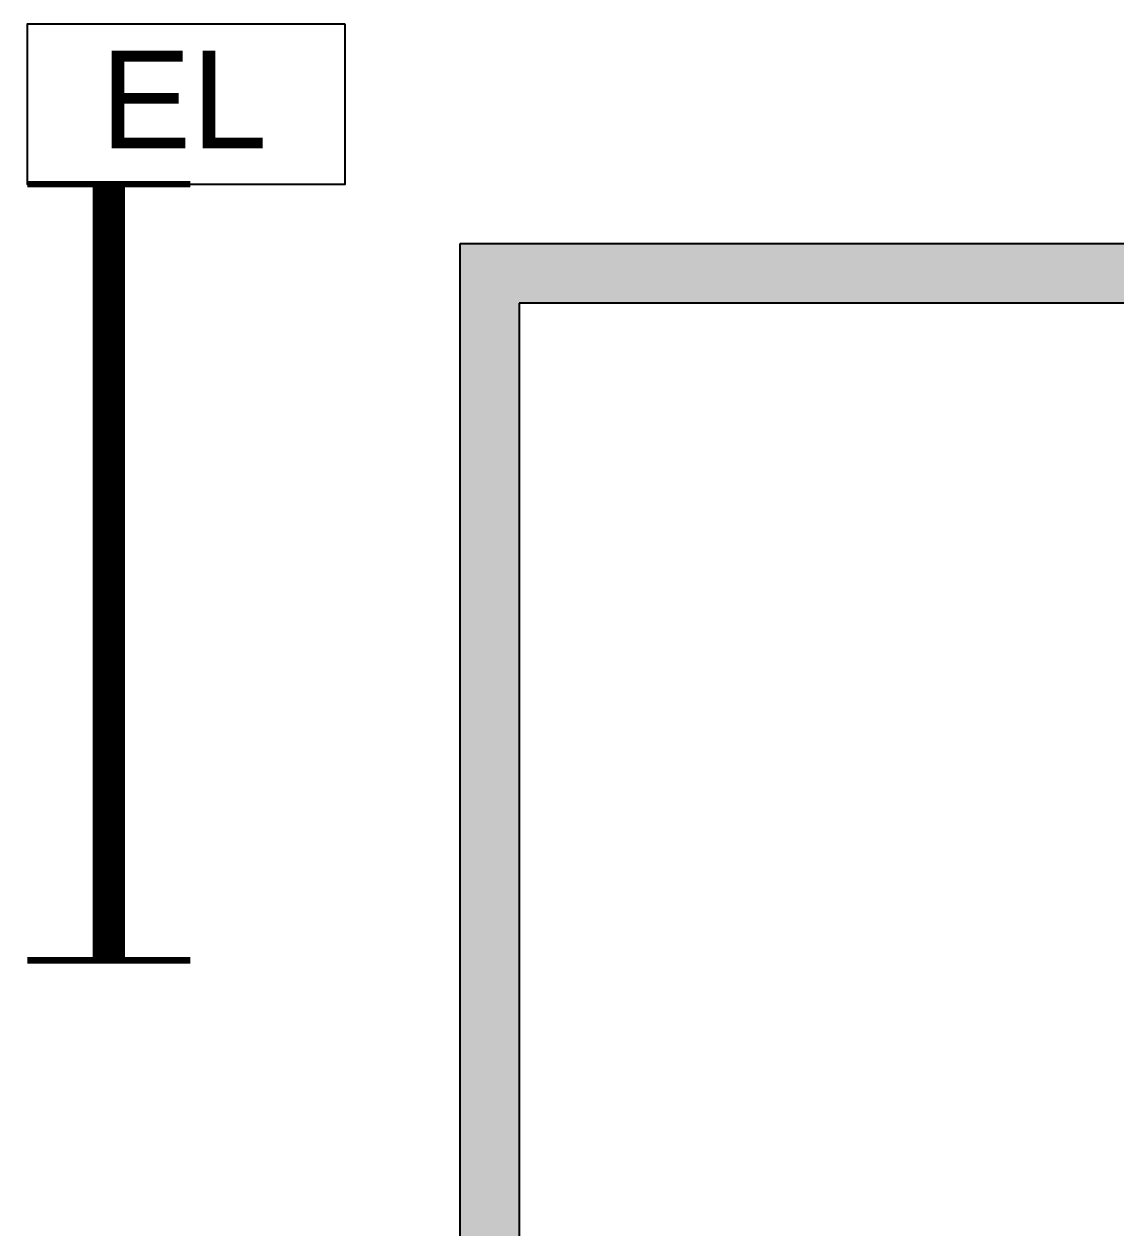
# Model space of a CAD drawing. Header units: inches. Extents: x -106706990 to 300603, y -86718466 to 1728185.
# Drawn here: x 31453 to 33296, y 36543 to 38576 of the extents above; entities that cross this region are included whole.
import ezdxf

# ---------------------------------------------------------------- set-up
doc = ezdxf.new("R2010")
doc.units = ezdxf.units.IN
doc.header["$MEASUREMENT"] = 0
for name, color, linetype in [('A-HATCH', 8, 'Continuous'), ('A-PARTITION', 4, 'Continuous'), ('EL LIGHT', 6, 'Continuous'), ('LAMP', 5, 'Continuous')]:
    doc.layers.add(name, color=color, linetype=linetype)
doc.styles.add('arial', font='arial.ttf')

# ---------------------------------------------------------------- blocks, each defined once
blk = doc.blocks.new('YBC136')
at = {"layer": 'LAMP'}
for points, const_width in [([(-135000.8, 195525.6), (-135000.8, 195250.4)], 10.9), ([(-133690.5, 195525.6), (-133690.5, 195250.4)], 10.9), ([(-135000.8, 195388), (-133690.5, 195388)], 54.6)]:
    blk.add_lwpolyline(points, dxfattribs=dict(at, const_width=const_width))
blk = doc.blocks.new('*U261')
at = {"layer": 'LAMP', "rotation": 180}
blk.add_blockref('YBC136', (-134345.6, 195388, -5.5), dxfattribs=at)
blk = doc.blocks.new('*U262')
at = {"layer": 'LAMP', "color": 0, "linetype": 'ByBlock', "lineweight": -2, "transparency": 16777216}
blk.add_blockref('*U261', (2500, 0), dxfattribs=at)
blk = doc.blocks.new('EMERGENCY LIGHT')
at = {"layer": 'EL LIGHT', "color": 6}
blk.add_lwpolyline([(49517.9, 4899.8), (48981.4, 4899.8), (48981.4, 4629.5), (49517.9, 4629.5)], close=True, dxfattribs=at)
at = {"layer": 'EL LIGHT', "color": 6, "style": 'arial'}
blk.add_text('EL', height=164.84, dxfattribs=at).set_placement((49104.8, 4689.8))

msp = doc.modelspace()

# ---------------------------------------------------------------- hatches: boundary and pattern name
at = {"layer": 'A-HATCH'}
h = msp.add_hatch(dxfattribs=at)
h.set_pattern_fill('DOTS', color=8, scale=800)
h.set_pattern_definition([(0, (2570.67, -195605.69), (25, 50), [0, -50])])
h.paths.add_polyline_path([(33688.8, 38204.4), (32188.8, 38204.4), (32188.8, 33704.4), (32288.8, 33704.4), (32288.8, 38104.4), (33688.8, 38104.4)])
h.paths.add_polyline_path([(36238.8, 38204.4), (35338.8, 38204.4), (35338.8, 38104.4), (36238.8, 38104.4)])
h.paths.add_polyline_path([(35338.8, 38204.4), (35188.8, 38204.4), (35188.8, 38104.4), (35338.8, 38104.4)])
h.paths.add_polyline_path([(40288.8, 38204.4), (39238.8, 38204.4), (39238.8, 38104.4), (40288.8, 38104.4)])
h.paths.add_polyline_path([(42763.8, 38204.4), (41338.8, 38204.4), (41338.8, 38104.4), (42763.8, 38104.4)])
h.paths.add_polyline_path([(41338.8, 38204.4), (41188.8, 38204.4), (41188.8, 38104.4), (41338.8, 38104.4)])

# ---------------------------------------------------------------- linework, layer by layer
at = {"layer": 'A-PARTITION', "color": 8}
for p, q in [((32188.8, 38204.4), (32188.8, 33704.4)), ((33688.8, 38204.4), (32188.8, 38204.4)), ((32288.8, 38104.4), (32288.8, 33704.4)), ((33688.8, 38104.4), (32288.8, 38104.4))]:
    msp.add_line(p, q, dxfattribs=at)

# ---------------------------------------------------------------- block references
at = {"layer": 'LAMP', "color": 0, "rotation": 90}
msp.add_blockref('*U262', (31596.2, 35150.1, -5.5), dxfattribs=at)
at = {"layer": 'LAMP', "color": 0}
msp.add_blockref('EMERGENCY LIGHT', (-17522.9, 33675.7), dxfattribs=at)

doc.saveas('drawing.dxf')
